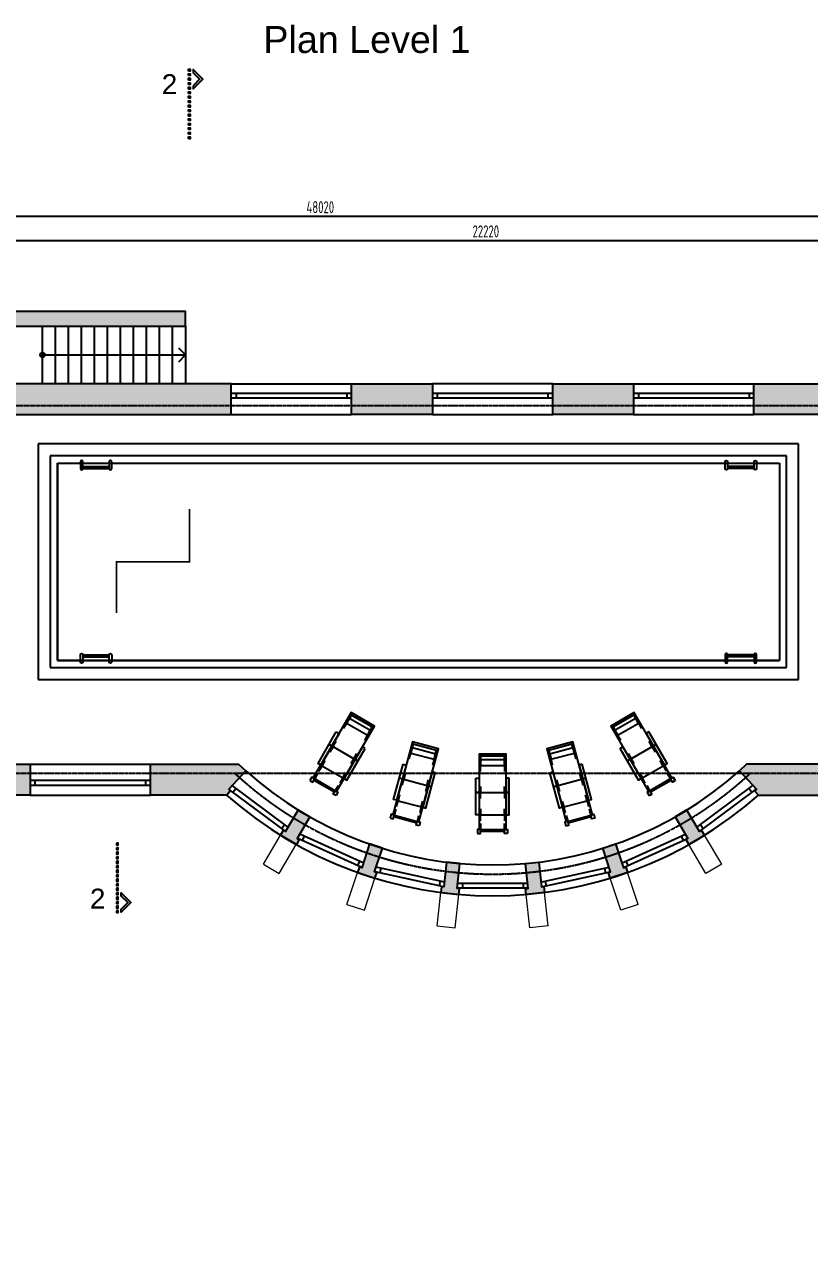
# Model space of a CAD drawing. Header units: millimetres. Extents: x 74752 to 193506, y -83124 to -13126.
# Drawn here: x 98630 to 114937, y -80387 to -54819 of the extents above; entities that cross this region are included whole.
import ezdxf

# ---------------------------------------------------------------- set-up
doc = ezdxf.new("R2010")
doc.units = ezdxf.units.MM
doc.linetypes.add('CENTER2', pattern=[1.125, 0.75, -0.125, 0.125, -0.125])
doc.linetypes.add('HIDDEN', pattern=[0.375, 0.25, -0.125])
for name, color, linetype in [('axis', 40, 'CENTER2'), ('dim1', 4, 'Continuous'), ('furniture _san', 36, 'Continuous'), ('hatches', 8, 'Continuous'), ('Marks sections', 7, 'Continuous'), ('sanitary', 144, 'Continuous'), ('stairs', 250, 'Continuous'), ('txt', 250, 'Continuous'), ('wall', 5, 'Continuous'), ('Windows', 4, 'Continuous')]:
    doc.layers.add(name, color=color, linetype=linetype)
doc.styles.get("Standard").update_dxf_attribs({"font": 'arial.ttf'})
doc.styles.add('style2', font='arial.ttf')
doc.styles.add('РАЗМЕР', font='eskd.shx', dxfattribs={"width": 0.8, "height": 250})
doc.dimstyles.new('ISO-26', dxfattribs={"dimscale": 100, "dimtxt": 250, "dimasz": 2, "dimexe": 1, "dimexo": 0, "dimtad": 1, "dimdec": 0, "dimdsep": 46, "dimtxsty": 'РАЗМЕР', "dimblk1": 'OBLIQUE', "dimblk2": 'OBLIQUE', "dimsah": 1, "dimcen": 2.5, "dimadec": 1, "dimazin": 0, "dimtfac": 1, "dimtdec": 0, "dimtmove": 0, "dimatfit": 3, "dimldrblk": 'OBLIQUE', "dimfxl": 1, "dimarcsym": 0})

# ---------------------------------------------------------------- blocks, each defined once
blk = doc.blocks.new('_OBLIQUE')
at = {"color": 0, "linetype": 'ByBlock'}
blk.add_line((-0.5, -0.5), (0.5, 0.5), dxfattribs=at)
blk = doc.blocks.new('*D4')
at = {"layer": 'Defpoints', "color": 0, "transparency": 16777216}
for p in [(97104, -59228, 1), (119324, -59305), (119324, -60345, 1)]:
    blk.add_point(p, dxfattribs=at)
at = {"layer": 'dim1', "color": 0, "lineweight": -2, "transparency": 16777216}
for p, q in [((97104, -59228), (97104, -59405)), ((97104, -59305), (119324, -59305)), ((119324, -60345), (119324, -59205))]:
    blk.add_line(p, q, dxfattribs=at)
at = {"layer": 'dim1', "color": 0, "lineweight": -2, "transparency": 16777216, "xscale": 200, "yscale": 200, "zscale": 200, "rotation": 180}
blk.add_blockref('_OBLIQUE', (97104, -59305), dxfattribs=at)
at = {"layer": 'dim1', "color": 0, "lineweight": -2, "transparency": 16777216, "xscale": 200, "yscale": 200, "zscale": 200}
blk.add_blockref('_OBLIQUE', (119324, -59305), dxfattribs=at)
at = {"layer": 'dim1', "color": 0, "transparency": 16777216, "insert": (108214, -59118), "char_height": 250, "attachment_point": 5, "style": 'РАЗМЕР'}
blk.add_mtext('22220', dxfattribs=at)
blk = doc.blocks.new('*D11')
at = {"layer": 'Defpoints', "color": 0, "transparency": 16777216}
for p in [(80614, -58482, 1), (128934, -58482, 1), (128934, -58802)]:
    blk.add_point(p, dxfattribs=at)
at = {"layer": 'dim1', "color": 0, "lineweight": -2, "transparency": 16777216}
for p, q in [((80614, -58482), (80614, -58902)), ((128934, -58482), (128934, -58902)), ((80614, -58802), (128934, -58802))]:
    blk.add_line(p, q, dxfattribs=at)
at = {"layer": 'dim1', "color": 0, "lineweight": -2, "transparency": 16777216, "xscale": 200, "yscale": 200, "zscale": 200, "rotation": 180}
blk.add_blockref('_OBLIQUE', (80614, -58802), dxfattribs=at)
at = {"layer": 'dim1', "color": 0, "lineweight": -2, "transparency": 16777216, "xscale": 200, "yscale": 200, "zscale": 200}
blk.add_blockref('_OBLIQUE', (128934, -58802), dxfattribs=at)
at = {"layer": 'dim1', "color": 0, "transparency": 16777216, "insert": (104774, -58615), "char_height": 250, "attachment_point": 5, "style": 'РАЗМЕР'}
blk.add_mtext('48020', dxfattribs=at)
blk = doc.blocks.new('*U27')
at = {"color": 0}
for p, q in [((0, 0), (2500, 0)), ((100, 0), (100, -100)), ((2400, 0), (2400, -100)), ((0, -100), (2500, -100))]:
    blk.add_line(p, q, dxfattribs=at)
blk = doc.blocks.new('lounge chair 04')
at = {"color": 0, "ltscale": 500}
blk.add_line((-280, -35), (280, -35), dxfattribs=at)
for points in [[(280, -1570), (280, 0), (-280, 0), (-280, -1570)], [(-247.5, -1600), (247.5, -1600)]]:
    blk.add_lwpolyline(points, dxfattribs=at)
blk.add_lwpolyline([(-225, -115), (225, -115, 0.4142136), (250, -90), (250, -70, 0.4142136), (225, -45), (-225, -45, 0.4142136), (-250, -70), (-250, -90, 0.4142136)], format="xyb", close=True, dxfattribs=at)
for points in [[(-250, -90), (-250, -210, 0.4142136), (-225, -235), (225, -235, 0.4142136), (250, -210), (250, -90)], [(-250, -360), (-250, -260, -0.4142136), (-225, -235), (225, -235, -0.4142136), (250, -260), (250, -360)], [(-250, -675), (-250, -775, 0.4142136), (-225, -800), (225, -800, 0.4142136), (250, -775), (250, -675)], [(-250, -925), (-250, -825, -0.4142136), (-225, -800), (225, -800, -0.4142136), (250, -825), (250, -925)], [(-250, -1135), (-250, -1235, 0.4142136), (-225, -1260), (225, -1260, 0.4142136), (250, -1235), (250, -1135)], [(-250, -1385), (-250, -1285, -0.4142136), (-225, -1260), (225, -1260, -0.4142136), (250, -1285), (250, -1385)], [(-250, -1445), (-250, -1545, 0.4142136), (-225, -1570), (225, -1570, 0.4142136), (250, -1545), (250, -1445)]]:
    blk.add_lwpolyline(points, format="xyb", dxfattribs=at)
for points in [[(-345, -500), (-280, -500), (-280, -1260), (-345, -1260)], [(345, -500), (280, -500), (280, -1260), (345, -1260)], [(-345, -800), (-280, -800), (-280, -800), (-345, -800)], [(345, -800), (280, -800), (280, -800), (345, -800)], [(-312.5, -1650), (-247.5, -1650), (-247.5, -1570), (-312.5, -1570)], [(312.5, -1650), (247.5, -1650), (247.5, -1570), (312.5, -1570)]]:
    blk.add_lwpolyline(points, close=True, dxfattribs=at)
blk = doc.blocks.new('*U61')
at = {"color": 0}
for p, q in [((0, 0), (1461, 0)), ((100, 0), (100, -100)), ((1361, 0), (1361, -100)), ((0, -100), (1461, -100))]:
    blk.add_line(p, q, dxfattribs=at)
blk = doc.blocks.new('marking')
h = blk.add_hatch(color=0)
h.paths.add_polyline_path([(282, -208), (81, -7), (81, -74), (215, -208), (81, -342), (81, -408)])
h.paths.add_polyline_path([(-19, -38), (19, -38), (19, 0), (-19, 0)])
h.paths.add_polyline_path([(19, -94), (-19, -94), (-19, -131), (19, -131)])
h.paths.add_polyline_path([(19, -225), (19, -187), (-19, -187), (-19, -225)])
h.paths.add_polyline_path([(19, -319), (19, -281), (-19, -281), (-19, -319)])
h.paths.add_polyline_path([(-19, -375), (-19, -412), (19, -412), (19, -375)])
h.paths.add_polyline_path([(19, -469), (-19, -469), (-19, -506), (19, -506)])
h.paths.add_polyline_path([(19, -600), (19, -562), (-19, -562), (-19, -600)])
h.paths.add_polyline_path([(19, -694), (19, -656), (-19, -656), (-19, -694)])
h.paths.add_polyline_path([(-19, -750), (-19, -787), (19, -787), (19, -750)])
h.paths.add_polyline_path([(-19, -881), (19, -881), (19, -844), (-19, -844)])
h.paths.add_polyline_path([(-19, -937), (-19, -975), (19, -975), (19, -937)])
h.paths.add_polyline_path([(-19, -1031), (-19, -1069), (19, -1069), (19, -1031)])
h.paths.add_polyline_path([(-19, -1162), (19, -1162), (19, -1125), (-19, -1125)])
h.paths.add_polyline_path([(-19, -1219), (-19, -1256), (19, -1256), (19, -1219)])
h.paths.add_polyline_path([(-19, -1350), (19, -1350), (19, -1312), (-19, -1312)])
h.paths.add_polyline_path([(-19, -1444), (19, -1444), (19, -1406), (-19, -1406)])
at = {"color": 0}
for points in [[(-19, -38), (-19, 0), (19, 0), (19, -38)], [(-19, -131), (-19, -94), (19, -94), (19, -131)], [(-19, -225), (-19, -187), (19, -187), (19, -225)], [(-19, -319), (-19, -281), (19, -281), (19, -319)], [(-19, -412), (-19, -375), (19, -375), (19, -412)], [(-19, -506), (-19, -469), (19, -469), (19, -506)], [(-19, -600), (-19, -562), (19, -562), (19, -600)], [(-19, -694), (-19, -656), (19, -656), (19, -694)], [(-19, -787), (-19, -750), (19, -750), (19, -787)], [(-19, -881), (-19, -844), (19, -844), (19, -881)], [(-19, -975), (-19, -937), (19, -937), (19, -975)], [(-19, -1069), (-19, -1031), (19, -1031), (19, -1069)], [(-19, -1162), (-19, -1125), (19, -1125), (19, -1162)], [(-19, -1256), (-19, -1219), (19, -1219), (19, -1256)], [(-19, -1350), (-19, -1312), (19, -1312), (19, -1350)], [(-19, -1444), (-19, -1406), (19, -1406), (19, -1444)]]:
    blk.add_lwpolyline(points, close=True, dxfattribs=at)
at = {"color": 0, "flags": 128}
blk.add_lwpolyline([(81, -342), (81, -408), (282, -208), (81, -7), (81, -74), (215, -208), (81, -342)], dxfattribs=at)

msp = doc.modelspace()

# ---------------------------------------------------------------- hatches: boundary and pattern name
at = {"layer": 'hatches', "true_color": 0x474847}
h = msp.add_hatch(color=59, dxfattribs=at)
h.paths.add_polyline_path([(82703.6, -65246.4), (82003.6, -65246.4), (82003.6, -64986.4), (81613.6, -64986.4), (81613.6, -64886.4), (81363.6, -64886.4), (81363.6, -66775.4), (80957.1, -67182), (81409.6, -67634.5), (82003.6, -67040.5), (82003.6, -65626.4), (82703.6, -65626.4)])
h.paths.add_polyline_path([(80250, -67889.1), (80702.5, -68341.6), (80503.6, -68540.5), (80503.6, -68786.8), (79863.6, -68786.8), (79863.6, -68275.4)])
h.paths.add_polyline_path([(79863.6, -69786.8), (80503.6, -69786.8), (80503.6, -70033.1), (80702.5, -70232), (80250, -70684.5), (79863.6, -70298.2)])
h.paths.add_polyline_path([(80957.1, -71391.6), (81409.6, -70939.1), (82003.6, -71533.1), (82003.6, -72716.8), (81363.6, -72716.8), (81363.6, -71798.2), (80957.1, -71391.6)])
h.paths.add_polyline_path([(83013.6, -75486.8), (81363.6, -75486.8), (81363.6, -73716.8), (82003.6, -73716.8), (82003.6, -74846.8), (83013.6, -74846.8)])
h.paths.add_polyline_path([(85113.6, -74846.8), (85113.6, -75486.8), (86763.6, -75486.8), (86763.6, -74646.8), (87963.6, -74646.8), (87963.6, -74006.8), (87023.6, -74006.8), (87023.6, -72426.8), (87713.6, -72426.8), (87713.6, -72046.8), (86503.6, -72046.8), (86503.6, -70136.8), (86123.6, -70136.8), (86123.6, -72426.8), (86643.6, -72426.8), (86643.6, -74006.8), (86123.6, -74006.8), (86123.6, -74846.8), (85113.6, -74846.8)])
h.paths.add_polyline_path([(87566.8, -61236.5), (85881.8, -61236.5), (85881.8, -62286.5), (85171.8, -62286.5), (85171.8, -62536.5), (85271.8, -62536.5), (85271.8, -62926.5), (86124.5, -62926.5), (86124.5, -65246.4), (83703.6, -65246.4), (83703.6, -65626.4), (86124.6, -65626.4), (86123.6, -68436.7), (86503.6, -68436.7), (86506.9, -66726.8), (86944.9, -66726.8), (86944.9, -66346.8), (86503.6, -66346.8), (86507.1, -64956.8), (86944.9, -64956.8), (86944.9, -64836.8), (86633.6, -64836.8), (86637.1, -61876.5), (87566.8, -61876.5)])
h.paths.add_polyline_path([(90463.6, -61236.5), (88766.8, -61236.5), (88766.8, -61876.5), (88832.3, -61876.5), (88832.3, -64836.8), (87944.9, -64836.8), (87944.9, -64956.8), (88832.3, -64956.8), (88832.3, -65160.9), (88952.3, -65160.9), (88952.3, -61876.5), (90463.6, -61876.5)], flags=17)
h.paths.add_polyline_path([(94260.5, -61236.5), (92563.6, -61236.5), (92563.6, -61876.5), (93373.6, -61876.5), (93373.6, -62170.1), (93753.6, -62170.1), (93753.6, -61876.5), (94260.5, -61876.5)], flags=17)
h.paths.add_polyline_path([(101972.9, -60786.5), (96882.8, -60786.5), (96882.8, -61236.5), (95460.5, -61236.5), (95460.5, -61876.5), (96523.6, -61876.5), (96523.6, -63452), (96288.6, -63452), (96288.6, -65256.8), (93753.6, -65256.8), (93753.6, -63070.1), (93373.6, -63070.1), (93373.6, -66346.8), (88952.3, -66346.8), (88952.3, -66060.9), (88832.3, -66060.9), (88832.3, -66346.8), (87944.9, -66346.8), (87944.9, -66726.8), (93373.6, -66726.8), (93373.6, -70335.8), (93753.6, -70335.8), (93753.6, -68676.8), (94416.7, -68676.8), (94416.7, -68556.8), (93753.6, -68556.8), (93753.6, -67456.8), (96288.6, -67456.8), (96288.6, -68556.8), (95216.7, -68556.8), (95216.7, -68676.8), (96523.6, -68676.8), (96523.6, -68776.8), (96903.6, -68776.8), (96903.6, -67966.5), (97163.9, -67966.5), (97163.9, -67456.5), (96903.6, -67456.5), (96903.6, -65666.5), (97163.9, -65666.5), (97163.9, -65156.5), (96903.6, -65156.5), (96903.6, -63366.2), (97163.9, -63366.2), (97163.9, -62926.5), (102923.7, -62926.5), (102923.7, -62286.5), (97182.8, -62286.5), (97182.8, -61086.5), (101972.9, -61086.5)])
h.paths.add_polyline_path([(93753.6, -65456.8), (96523.6, -65456.8), (96523.6, -67256.8), (93753.6, -67256.8)], flags=16)
h.paths.add_polyline_path([(96523.6, -74886.8), (96523.6, -72426.8), (96263.6, -72426.8), (96263.6, -72166.8), (94563.6, -72166.8), (94563.6, -72426.8), (92563.6, -72426.8), (92563.6, -72046.8), (93373.6, -72046.8), (93373.6, -71235.8), (93753.6, -71235.8), (93753.6, -72046.8), (96523.6, -72046.8), (96523.6, -69676.8), (96903.6, -69676.8), (96903.6, -70196.5), (97163.9, -70196.5), (98743.5, -70192.1), (98743.3, -70836.5), (97163.6, -70836.5), (97163.6, -74886.8)])
h.paths.add_polyline_path([(101243.5, -70192.1), (103076.7, -70196.5), (103224.3, -70333.9), (102872, -70714.4), (102908.7, -70748.4), (102830.9, -70836.5), (101243.5, -70836.5), (101243.5, -70196.5)])
h.paths.add_polyline_path([(104316.8, -71147.4), (104557.9, -71289.8), (104293.9, -71736.7), (104337, -71762.2), (104278.2, -71867.2), (103948.5, -71672.5), (104009.8, -71568.9), (104052.8, -71594.3), (104316.6, -71147.7)])
h.paths.add_polyline_path([(105797.5, -71854), (105634.3, -72346.5), (105586.8, -72330.8), (105549, -72444.9), (105909.7, -72564.5), (105947.5, -72450.4), (105900, -72434.6), (106063.4, -71941.9)])
h.paths.add_polyline_path([(109313.3, -72230.6), (109368.6, -72746.7), (109418.2, -72741.4), (109431.1, -72860.8), (109053.2, -72901.2), (109040.4, -72781.8), (109090.2, -72776.5), (109034.9, -72260.5), (109313.3, -72230.6)])
h.paths.add_polyline_path([(107394.4, -72230.6), (107339.1, -72746.7), (107289.5, -72741.4), (107276.6, -72860.8), (107654.5, -72901.2), (107667.3, -72781.8), (107617.5, -72776.5), (107672.8, -72260.5), (107394.4, -72230.6)])
h.paths.add_polyline_path([(110910.2, -71854), (111073.4, -72346.5), (111120.9, -72330.8), (111158.7, -72444.9), (110798, -72564.5), (110760.2, -72450.4), (110807.7, -72434.6), (110644.3, -71941.9)])
h.paths.add_polyline_path([(112390.9, -71147.4), (112149.8, -71289.8), (112413.8, -71736.7), (112370.7, -71762.2), (112429.5, -71867.2), (112759.2, -71672.5), (112697.9, -71568.9), (112654.9, -71594.3), (112391.1, -71147.7)])
h.paths.add_polyline_path([(115464.2, -70192.1), (113631, -70196.5), (113483.4, -70333.9), (113835.7, -70714.4), (113799, -70748.4), (113876.8, -70836.5), (115464.2, -70836.5), (115464.2, -70196.5)])
h.paths.add_polyline_path([(121049.1, -70196.5), (121813.7, -70196.5), (121813.7, -70316.5), (121698.7, -70316.5), (121698.7, -72226.8), (121763.7, -72226.8), (121763.7, -72486.8), (119544.1, -72486.8), (119544.5, -70836.9), (117964.2, -70832.1), (117964.2, -70192.1), (119293.8, -70192.1), (119293.8, -69756.8), (119554.1, -69756.8), (119554.1, -69426.8), (119753.1, -69426.8), (120184.1, -69426.8), (120184.1, -70196.5), (120249.1, -70196.5), (120249.1, -70316.5), (120184.1, -70316.5), (120184.1, -71846.8), (121578.7, -71846.8), (121578.7, -70946.8), (121388.7, -70946.8), (121388.7, -70316.5), (121049.1, -70316.5)])
h.paths.add_polyline_path([(125414.2, -70576.5), (125414.2, -70316.5), (125284.2, -70316.5), (125284.2, -70196.5), (126286.1, -70196.5), (126286.1, -69708.4), (126404.1, -69708.4), (126406.1, -70196.5), (127604.1, -70196.5), (127604.1, -68196.5), (126404.1, -68196.5), (126404.1, -68906.4), (126284.1, -68906.4), (126284.1, -68196.5), (123704.1, -68196.5), (123704.1, -67476.5), (122614.1, -67476.5), (122614.1, -68196.5), (122494.1, -68196.5), (122494.1, -67476.5), (122394.1, -67476.5), (122394.1, -67356.5), (123704.1, -67356.5), (123704.1, -63801.5), (124084.1, -63801.5), (124084.1, -64976.5), (124376.8, -64976.5), (124376.8, -65096.5), (124084.1, -65096.5), (124084.1, -68076.5), (127604.1, -68076.5), (127604.1, -65096.5), (125276.8, -65096.5), (125276.8, -64976.5), (127604.1, -64976.5), (127604.1, -61876.5), (126537.2, -61876.5), (126537.2, -61236.5), (128262.2, -61236.5), (128262.2, -69936.5), (129384.2, -69936.5), (129384.2, -74296.9), (125024.2, -74296.9), (125024.2, -72486.8), (122863.7, -72486.8), (122863.7, -72226.8), (122913.7, -72226.8), (122913.7, -71846.8), (123833.7, -71846.8), (123833.7, -70316.5), (122813.7, -70316.5), (122813.7, -70196.5), (124284.1, -70196.5), (124284.1, -70316.5), (124083.7, -70316.5), (124083.7, -71846.8), (125414.2, -71846.8), (125414.2, -71696.8), (125664.2, -71696.8), (125664.2, -73656.9), (128744.2, -73656.9), (128744.2, -70576.5)])
h.paths.add_polyline_path([(117801.1, -62286.5), (119525.9, -62286.5), (119525.9, -61236.5), (121250.9, -61236.5), (121250.9, -61876.5), (120184.1, -61876.5), (120184.1, -67356.5), (121494.1, -67356.5), (121494.1, -67476.5), (121394.1, -67476.5), (121394.1, -68196.5), (121274.1, -68196.5), (121274.1, -67476.5), (120184.1, -67476.5), (120184.1, -68526.8), (119554.1, -68526.8), (119554.1, -67956.5), (119293.8, -67956.5), (119293.8, -67456.5), (119554.1, -67456.5), (119554.1, -65666.5), (119293.8, -65666.5), (119293.8, -65156.5), (119554.1, -65156.5), (119554.1, -63366.2), (119303.8, -63366.2), (119303.8, -62926.5), (117801.1, -62926.5)])
h.paths.add_polyline_path([(122450.9, -61236.5), (125337.2, -61236.5), (125337.2, -61876.5), (124084.1, -61876.5), (124084.1, -62901.5), (123704.1, -62901.5), (123704.1, -61876.5), (122450.9, -61876.5)], flags=17)
h.paths.add_polyline_path([(89263.6, -74006.8), (89963.6, -74006.8), (89963.6, -72426.8), (89413.6, -72426.8), (89413.6, -72046.8), (90863.6, -72046.8), (90863.6, -72426.8), (90593.6, -72426.8), (90603.6, -79746.8), (91593.7, -79746.8), (91593.7, -80266.8), (91643.7, -80266.8), (91643.7, -80386.8), (89963.6, -80386.8), (89963.6, -74646.8), (89263.6, -74646.8)])
h.paths.add_polyline_path([(97163.6, -80386.8), (97163.6, -77286.8), (96523.6, -77286.8), (96523.6, -79746.8), (95533.6, -79746.8), (95533.6, -80266.8), (95483.6, -80266.8), (95483.6, -80386.8), (97164.6, -80386.8)])
h.paths.add_polyline_path([(82003.6, -62926.5), (82003.6, -62536.5), (82103.6, -62536.5), (82103.6, -62286.5), (81363.6, -62286.5), (81363.6, -62986.5), (81363.6, -63026.5), (81613.6, -63026.5), (81613.6, -62926.5)])
h.paths.add_polyline_path([(113785, -62286.5), (116901.1, -62286.5), (116901.1, -62926.5), (113785, -62926.5)])
h.paths.add_polyline_path([(109603.8, -62286.5), (111285, -62286.5), (111285, -62926.5), (109603.8, -62926.5)])
h.paths.add_polyline_path([(105423.7, -62286.5), (107103.8, -62286.5), (107103.8, -62926.5), (105423.7, -62926.5)])
h.paths.add_polyline_path([(86123.6, -76796.8), (86763.6, -76796.8), (86763.6, -77436.8), (86123.6, -77436.8), (86123.6, -76796.8)])

# ---------------------------------------------------------------- linework, layer by layer
at = {"layer": 'axis'}
for p, q in [((96226.2, -62736.5, -51547), (120390, -62736.5, -51547)), ((124546.3, -70386.5, -51546.3), (95997.7, -70386.5, -51546.3))]:
    msp.add_line(p, q, dxfattribs=at)
msp.add_arc((108353.8, -64588.8, -51548.1), 7891.8, 227.27723, 312.72277, dxfattribs=at)
at = {"layer": 'Marks sections', "linetype": 'HIDDEN', "const_width": 40, "elevation": -51547.4}
msp.add_lwpolyline([(100539.2, -67053.5), (100539.2, -65987.8), (102056.1, -65987.8), (102056.1, -64891)], dxfattribs=at)
at = {"layer": 'sanitary'}
for p, q in [((99313.9, -63936.5, -51546.3), (114313.9, -63936.5, -51546.3)), ((99313.9, -63936.5, -51546.3), (99313.9, -68036.5, -51546.3)), ((99313.9, -68036.5, -51546.3), (99313.9, -63936.5, -51546.3)), ((99313.9, -63936.5, -51546.3), (114313.9, -63936.5, -51546.3)), ((114313.9, -63936.5, -51546.3), (114313.9, -68036.5, -51546.3)), ((114313.9, -63936.5, -51546.3), (114313.9, -68036.5, -51546.3)), ((99313.9, -68036.5, -51546.3), (114313.9, -68036.5, -51546.3)), ((114313.9, -68036.5, -51546.3), (99313.9, -68036.5, -51546.3))]:
    msp.add_line(p, q, dxfattribs=at)
at = {"layer": 'stairs', "color": 18, "true_color": 0x000000}
for p, q in [((99002.9, -62286.5, -51546.3), (99002.9, -61086.5, -51547)), ((99272.9, -62286.5, -51546.3), (99272.9, -61086.5, -51547)), ((99542.9, -62286.5, -51546.3), (99542.9, -61086.5, -51547)), ((99812.9, -62286.5, -51546.3), (99812.9, -61086.5, -51547)), ((100082.9, -62286.5, -51546.3), (100082.9, -61086.5, -51547)), ((100352.9, -62286.5, -51546.3), (100352.9, -61086.5, -51547)), ((100622.9, -62286.5, -51546.3), (100622.9, -61086.5, -51547)), ((100892.9, -62286.5, -51546.3), (100892.9, -61086.5, -51547)), ((101162.9, -62286.5, -51546.3), (101162.9, -61086.5, -51547)), ((101432.9, -62286.5, -51546.3), (101432.9, -61086.5, -51547)), ((101702.9, -62286.5, -51546.3), (101702.9, -61086.5, -51547)), ((101972.9, -61086.5, -51547), (101972.9, -62286.5, -51546.3)), ((99002.9, -61686.5, -51546.7), (101972.9, -61686.5, -51546.7))]:
    msp.add_line(p, q, dxfattribs=at)
for points, elevation in [([(101831.4, -61827.9), (101972.9, -61686.5), (101831.4, -61545.1)], -51546.7), ([(99838.9, -64008.1), (100388.9, -64008.1)], -51546.3), ([(99838.9, -64048.1), (100388.9, -64048.1)], -51546.3), ([(113788.9, -64008.1), (113238.9, -64008.1)], -51546.3), ([(113788.9, -64048.1), (113238.9, -64048.1)], -51546.3), ([(99838.9, -67924.9), (100388.9, -67924.9)], -51546.3), ([(99838.9, -67964.9), (100388.9, -67964.9)], -51546.3), ([(113788.9, -67924.9), (113238.9, -67924.9)], -51546.3), ([(113788.9, -67964.9), (113238.9, -67964.9)], -51546.3)]:
    msp.add_lwpolyline(points, dxfattribs=dict(at, elevation=elevation))
at = {"layer": 'stairs', "color": 18, "true_color": 0x000000, "elevation": -51546.3}
for points in [[(99838.9, -64053.1), (99838.9, -63903.1, 1), (99788.9, -63903.1), (99788.9, -64053.1, 1)], [(100438.9, -64053.1), (100438.9, -63903.1, 1), (100388.9, -63903.1), (100388.9, -64053.1, 1)], [(113188.9, -64053.1), (113188.9, -63903.1, -1), (113238.9, -63903.1), (113238.9, -64053.1, -1)], [(113788.9, -64053.1), (113788.9, -63903.1, -1), (113838.9, -63903.1), (113838.9, -64053.1, -1)], [(99838.9, -67919.9), (99838.9, -68069.9, -1), (99788.9, -68069.9), (99788.9, -67919.9, -1)], [(100438.9, -67919.9), (100438.9, -68069.9, -1), (100388.9, -68069.9), (100388.9, -67919.9, -1)], [(113188.9, -67919.9), (113188.9, -68069.9, 1), (113238.9, -68069.9), (113238.9, -67919.9, 1)], [(113788.9, -67919.9), (113788.9, -68069.9, 1), (113838.9, -68069.9), (113838.9, -67919.9, 1)]]:
    msp.add_lwpolyline(points, format="xyb", close=True, dxfattribs=at)
at = {"layer": 'stairs', "color": 18, "true_color": 0x000000}
msp.add_circle((99002.9, -61686.5, -51546.7), 50, dxfattribs=at)
at = {"layer": 'wall', "color": 18, "true_color": 0x000000}
for p, q in [((114713.9, -63536.5, -51546.3), (98913.9, -63536.5, -51546.3)), ((98913.9, -63536.5, -51546.3), (98913.9, -68436.5, -51546.3)), ((114713.9, -68436.5, -51546.3), (114713.9, -63536.5, -51546.3)), ((114463.9, -63786.5, -51546.3), (99163.9, -63786.5, -51546.3)), ((99163.9, -63786.5, -51546.3), (99163.9, -68186.5, -51546.3)), ((114463.9, -68186.5, -51546.3), (114463.9, -63786.5, -51546.3)), ((99163.9, -68186.5, -51546.3), (114463.9, -68186.5, -51546.3)), ((98913.9, -68436.5, -51546.3), (114713.9, -68436.5, -51546.3)), ((98743.5, -70192.1, -51547), (101243.5, -70192.1, -51547)), ((98743.5, -70836.5, -51547), (101243.5, -70836.5, -51547))]:
    msp.add_line(p, q, dxfattribs=at)
at = {"layer": 'wall', "color": 5, "elevation": -51547}
for points in [[(97182.8, -61086.5), (101972.9, -61086.5), (101972.9, -60786.5), (101972.9, -60786.5), (96882.8, -60786.5)], [(97163.9, -62926.5), (102923.7, -62926.5), (102923.7, -62286.5), (97182.8, -62286.5)]]:
    msp.add_lwpolyline(points, dxfattribs=at)
at = {"layer": 'wall', "color": 18, "true_color": 0x000000}
for points, elevation in [([(102923.7, -62286.5), (105423.7, -62286.5)], -51547), ([(109603.8, -62286.5), (107103.8, -62286.5)], -51546.7), ([(111285, -62286.5), (113785, -62286.5)], -51546.7), ([(102923.7, -62926.5), (105423.7, -62926.5)], -51547), ([(107103.8, -62926.5), (109603.8, -62926.5)], -51546.7), ([(111285, -62926.5), (113785, -62926.5)], -51546.7)]:
    msp.add_lwpolyline(points, dxfattribs=dict(at, elevation=elevation))
at = {"layer": 'wall', "color": 5}
for points, elevation in [([(105423.7, -62286.5), (107103.8, -62286.5), (107103.8, -62926.5), (105423.7, -62926.5)], -51546.7), ([(109603.8, -62286.5), (111285, -62286.5), (111285, -62926.5), (109603.8, -62926.5)], -51546.7), ([(113785, -62286.5), (116901.1, -62286.5), (116901.1, -62926.5), (113785, -62926.5)], -51546.3), ([(96523.6, -74886.8), (96523.6, -72426.8), (96263.6, -72426.8), (96263.6, -72166.8), (94563.6, -72166.8), (94563.6, -72426.8), (92563.6, -72426.8), (92563.6, -72046.8), (93373.6, -72046.8), (93373.6, -71235.8), (93753.6, -71235.8), (93753.6, -72046.8), (96523.6, -72046.8), (96523.6, -69676.8), (96903.6, -69676.8), (96903.6, -70196.5), (97163.9, -70196.5), (97163.9, -70196.5), (98743.5, -70192.1), (98743.3, -70836.5), (97163.6, -70836.5), (97163.6, -74886.8), (96523.6, -74886.8)], -51547), ([(101243.5, -70192.1), (103076.7, -70196.5), (103224.3, -70333.9), (102872, -70714.4), (102908.7, -70748.4), (102830.9, -70836.5), (101243.5, -70836.5), (101243.5, -70196.5)], -51547), ([(115464.2, -70192.1), (113631, -70196.5), (113483.4, -70333.9), (113835.7, -70714.4), (113799, -70748.4), (113876.8, -70836.5), (115464.2, -70836.5), (115464.2, -70196.5)], -51547), ([(104316.8, -71147.4), (104557.9, -71289.8), (104293.9, -71736.7), (104337, -71762.2), (104278.2, -71867.2), (103948.5, -71672.5), (104009.8, -71568.9), (104052.8, -71594.3), (104316.6, -71147.7)], -51547.7), ([(112390.9, -71147.4), (112149.8, -71289.8), (112413.8, -71736.7), (112370.7, -71762.2), (112429.5, -71867.2), (112759.2, -71672.5), (112697.9, -71568.9), (112654.9, -71594.3), (112391.1, -71147.7)], -51547.7), ([(105797.5, -71854), (105634.3, -72346.5), (105586.8, -72330.8), (105549, -72444.9), (105909.7, -72564.5), (105947.5, -72450.4), (105900, -72434.6), (106063.4, -71941.9), (105797.5, -71854)], -51547.7), ([(110910.2, -71854), (111073.4, -72346.5), (111120.9, -72330.8), (111158.7, -72444.9), (110798, -72564.5), (110760.2, -72450.4), (110807.7, -72434.6), (110644.3, -71941.9), (110910.2, -71854)], -51547.7), ([(107394.4, -72230.6), (107339.1, -72746.7), (107289.5, -72741.4), (107276.6, -72860.8), (107654.5, -72901.2), (107667.3, -72781.8), (107617.5, -72776.5), (107672.8, -72260.5), (107394.4, -72230.6)], -51547.7), ([(109313.3, -72230.6), (109368.6, -72746.7), (109418.2, -72741.4), (109431.1, -72860.8), (109053.2, -72901.2), (109040.4, -72781.8), (109090.2, -72776.5), (109034.9, -72260.5), (109313.3, -72230.6)], -51547.7)]:
    msp.add_lwpolyline(points, close=True, dxfattribs=dict(at, elevation=elevation))
at = {"layer": 'wall', "color": 250, "linetype": 'Continuous', "lineweight": 15, "ltscale": 0.13, "elevation": -51547.8}
for points in [[(103592.6, -72275), (103948.7, -71672.2)], [(113115.3, -72275), (112759.2, -71672.2)], [(103592.6, -72275), (103919.8, -72468.3), (104275.9, -71865.5)], [(113115.3, -72275), (112788.1, -72468.3), (112432, -71865.5)], [(105328.7, -73109.3), (105549, -72444.7)], [(105328.7, -73109.3), (105689.4, -73228.9), (105909.7, -72564.3)], [(111379.2, -73109.3), (111018.5, -73228.9), (110798.1, -72564.3)], [(111379.2, -73109.3), (111158.9, -72444.7)], [(107202.1, -73556.9), (107276.7, -72860.7)], [(109505.8, -73556.9), (109431.2, -72860.7)], [(107202.1, -73556.9), (107579.9, -73597.4), (107654.5, -72901.2)], [(109505.8, -73556.9), (109128, -73597.4), (109053.4, -72901.2)]]:
    msp.add_lwpolyline(points, dxfattribs=at)
at = {"layer": 'wall', "color": 18, "true_color": 0x000000}
for radius, start, end in [(7701.8, 228.23987, 311.76013), (8341.8, 228.50034, 311.49966)]:
    msp.add_arc((108353.8, -64588.8, -51548.1), radius, start, end, dxfattribs=at)

# ---------------------------------------------------------------- block references
at = {"layer": 'furniture _san'}
for p, rotation in [((105655.5, -69262.4, -51548.1), 329.9999999999999), ((111052.2, -69262.4, -51548.1), 30.00000000000003), ((106957.1, -69801.6, -51548.1), 345), ((109750.6, -69801.6, -51548.1), 15)]:
    msp.add_blockref('lounge chair 04', p, dxfattribs=dict(at, rotation=rotation))
msp.add_blockref('lounge chair 04', (108353.8, -69985.4, -51548.1), dxfattribs=at)
at = {"layer": 'Marks sections'}
msp.add_blockref('marking', (102051.1, -55746.8, -268.7), dxfattribs=at)
at = {"layer": 'Marks sections', "xscale": -1, "rotation": 180}
msp.add_blockref('marking', (100557.9, -73280.8, -268.7), dxfattribs=at)
at = {"layer": 'Windows', "xscale": -1}
for name, p in [('*U27', (105423.7, -62486.5, -51546.7)), ('*U27', (109603.8, -62486.5, -51546.7)), ('*U27', (113785, -62486.5, -51546.3)), ('*U27', (101243.5, -70536.5, -51547)), ('*U61', (109089.8, -72673, -51547.7))]:
    msp.add_blockref(name, p, dxfattribs=at)
for p, rotation in [((104114.4, -71511.4, -51547.7), 323.3145027185903), ((105676.8, -72252.3, -51547.7), 335.5430018123936), ((107360.8, -72645.5, -51547.7), 347.7715009061968)]:
    msp.add_blockref('*U61', p, dxfattribs=dict(at, rotation=rotation))
at = {"layer": 'Windows'}
for p, rotation in [((112593.3, -71511.4, -51547.7), 36.68549728140968), ((111030.9, -72252.3, -51547.7), 24.45699818760643), ((109346.9, -72645.5, -51547.7), 12.22849909380317)]:
    msp.add_blockref('*U61', p, dxfattribs=dict(at, rotation=rotation))

# ---------------------------------------------------------------- texts
at = {"layer": 'Marks sections', "style": 'style2'}
for p in [(101479.8, -56264.9, -51547.4), (99986.7, -73197.4, -51547.4)]:
    msp.add_text('2', height=414.7, dxfattribs=at).set_placement(p)
at = {"layer": 'txt', "color": 250, "linetype": 'Continuous', "lineweight": 5, "ltscale": 0.13}
msp.add_text('Plan Level 1', height=560, dxfattribs=at).set_placement((103591.9, -55408.6, -57681.3))

# ---------------------------------------------------------------- dimensions: what is measured, and where the dimension line sits
at = {"layer": 'dim1'}
dim = msp.add_linear_dim(base=(128934.2, -58802.1, -51547.8), p1=(80613.6, -58482.1, -51547), p2=(128934.2, -58482.1, -51546.4), text='48020', dimstyle='ISO-26', dxfattribs=at)
dim.commit()
dim.dimension.update_dxf_attribs({"geometry": '*D11', "text_midpoint": (104773.9, -58614.6, -51547.8)})
dim = msp.add_linear_dim(base=(119324, -59305.4, -51547.8), p1=(97103.8, -59227.8, -51547), p2=(119324, -60345.5, -51547), dimstyle='ISO-26', dxfattribs=at)
dim.commit()
dim.dimension.update_dxf_attribs({"geometry": '*D4', "text_midpoint": (108213.9, -59117.9, -51547.8)})

doc.saveas('drawing.dxf')
